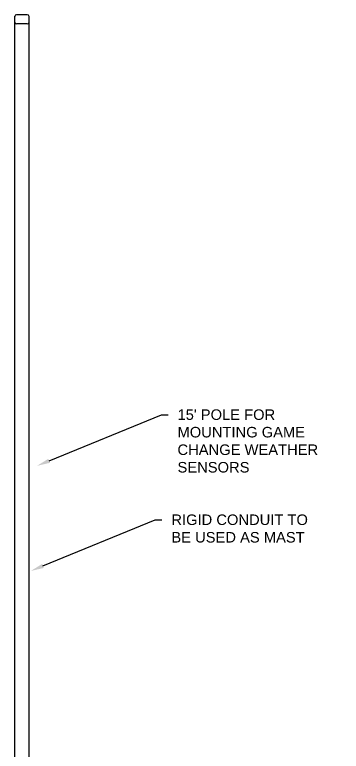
# Model space of a CAD drawing. Header units: feet. Extents: x -18 to 2540, y -48 to 1440.
# Drawn here: x 1996.34 to 1999.95, y 1387.54 to 1395.71 of the extents above; entities that cross this region are included whole.
import ezdxf
from ezdxf import colors
from ezdxf.entities.mleader import LeaderData, LeaderLine
from ezdxf.math import Vec2, Vec3

# ---------------------------------------------------------------- set-up
doc = ezdxf.new("R2010")
doc.units = ezdxf.units.FT
doc.header["$MEASUREMENT"] = 0
doc.layers.add('DETL-LTLN', color=5, linetype='Continuous')
doc.layers.add('G-ANNO-TEXT', color=1, linetype='Continuous')
doc.styles.add('NEI-A', font='arial.ttf')

msp = doc.modelspace()

# ---------------------------------------------------------------- linework, layer by layer
at = {"layer": 'DETL-LTLN'}
for p, q in [((1996.336893, 1383.208769), (1996.336893, 1395.69202)), ((1996.475177, 1395.707414), (1996.356044, 1395.707414)), ((1996.494927, 1383.208769), (1996.494927, 1395.69202)), ((1996.475177, 1395.605559), (1996.356044, 1395.605559))]:
    msp.add_line(p, q, dxfattribs=at)
for centre, start, end in [((1996.356044, 1395.687964), 90, 180), ((1996.475177, 1395.687964), 0, 90), ((1996.356044, 1395.62501), 180, 270), ((1996.475177, 1395.62501), 270, 0)]:
    msp.add_arc(centre, 0.01945, start, end, dxfattribs=at)

# ---------------------------------------------------------------- leaders
at = {"layer": 'G-ANNO-TEXT'}
ml = msp.add_multileader_mtext('Standard', dxfattribs=at)
ml.set_content("\\A1;15' POLE FOR MOUNTING GAME CHANGE WEATHER SENSORS", color=256, style='NEI-A')
ml.set_leader_properties()
ml.build(insert=Vec2(0, 0))
ml.multileader.update_dxf_attribs({"dogleg_length": 0.0625, "arrow_head_size": 0.145878})
ctx = ml.context
ctx.base_point, ctx.char_height, ctx.arrow_head_size, ctx.landing_gap_size, ctx.plane_origin = Vec3(1998.034122, 1391.270625), 0.11670247, 0.145878, 0.105032, Vec3(1957.555701, 1338.511883)
notes = []
notes.append((ctx, [(1, (1, 1, 0), (1997.961183, 1391.270625), (1, 0), 0.072939, [(1, [(1996.582066, 1390.703483)], 0, [])])]))
ctx.mtext.insert, ctx.mtext.width, ctx.mtext.defined_height, ctx.mtext.flow_direction = Vec3(1998.139155, 1391.329971), 1.75525567, 0.292622, 5
ctx.mtext.has_bg_fill, ctx.mtext.bg_color, ctx.mtext.bg_scale_factor, ctx.mtext.bg_transparency, ctx.mtext.use_window_bg_color = 1, -1027028792, 1.5, 0, 1
for ctx, leaders in notes:
    for number, flags, end, landing, length, lines in leaders:
        leader = LeaderData()
        leader.index, (leader.has_last_leader_line, leader.has_dogleg_vector, leader.attachment_direction) = number, flags
        leader.last_leader_point, leader.dogleg_vector, leader.dogleg_length = Vec3(end), Vec3(landing), length
        for number, points, colour, breaks in lines:
            line = LeaderLine()
            line.index, line.vertices, line.color, line.breaks = number, Vec3.list(points), colors.encode_raw_color(colour), breaks
            leader.lines.append(line)
        ctx.leaders.append(leader)

# ---------------------------------------------------------------- next in the draw order: leaders
ml = msp.add_multileader_mtext('Standard', dxfattribs=at)
ml.set_content('\\A1;RIGID CONDUIT TO BE USED AS MAST', color=256, style='NEI-A')
ml.set_leader_properties()
ml.build(insert=Vec2(0, 0))
ml.multileader.update_dxf_attribs({"dogleg_length": 0.0625, "arrow_head_size": 0.145878})
ctx = ml.context
ctx.base_point, ctx.char_height, ctx.arrow_head_size, ctx.landing_gap_size, ctx.plane_origin = Vec3(1997.96617, 1390.104876), 0.11670247, 0.145878, 0.105032, Vec3(1957.487749, 1337.346134)
notes = []
notes.append((ctx, [(1, (1, 1, 0), (1997.893231, 1390.104876), (1, 0), 0.072939, [(1, [(1996.514114, 1389.537734)], 0, [])])]))
ctx.mtext.insert, ctx.mtext.width, ctx.mtext.defined_height, ctx.mtext.flow_direction = Vec3(1998.071202, 1390.164222), 1.75525567, 0.292622, 5
ctx.mtext.has_bg_fill, ctx.mtext.bg_color, ctx.mtext.bg_scale_factor, ctx.mtext.bg_transparency, ctx.mtext.use_window_bg_color = 1, -1027028792, 1.5, 0, 1
for ctx, leaders in notes:
    for number, flags, end, landing, length, lines in leaders:
        leader = LeaderData()
        leader.index, (leader.has_last_leader_line, leader.has_dogleg_vector, leader.attachment_direction) = number, flags
        leader.last_leader_point, leader.dogleg_vector, leader.dogleg_length = Vec3(end), Vec3(landing), length
        for number, points, colour, breaks in lines:
            line = LeaderLine()
            line.index, line.vertices, line.color, line.breaks = number, Vec3.list(points), colors.encode_raw_color(colour), breaks
            leader.lines.append(line)
        ctx.leaders.append(leader)

doc.saveas('drawing.dxf')
